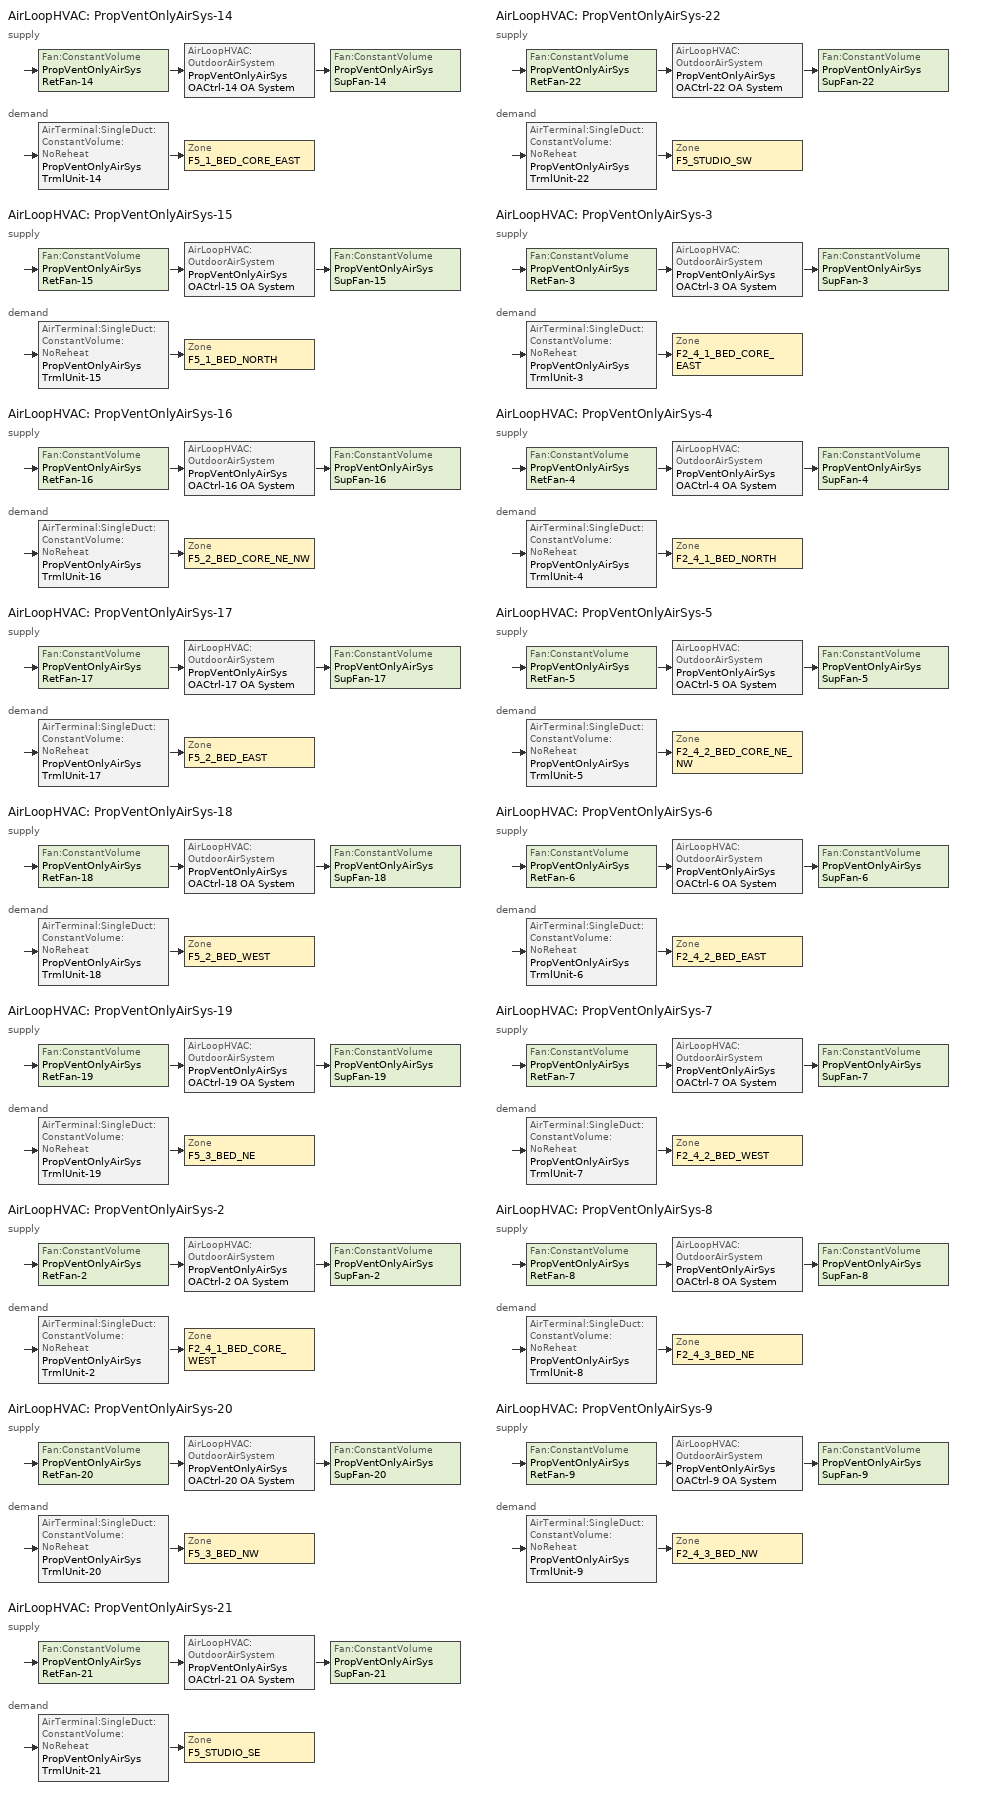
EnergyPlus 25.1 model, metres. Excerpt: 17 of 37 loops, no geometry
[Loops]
AirLoopHVAC 'PropVentOnlyAirSys-14'
 supply: Fan:ConstantVolume 'PropVentOnlyAirSys RetFan-14' > AirLoopHVAC:OutdoorAirSystem 'PropVentOnlyAirSys OACtrl-14 OA System' > Fan:ConstantVolume 'PropVentOnlyAirSys SupFan-14'
 demand: AirTerminal:SingleDuct:ConstantVolume:NoReheat 'PropVentOnlyAirSys TrmlUnit-14' > Zone 'F5_1_BED_CORE_EAST'
AirLoopHVAC 'PropVentOnlyAirSys-15'
 supply: Fan:ConstantVolume 'PropVentOnlyAirSys RetFan-15' > AirLoopHVAC:OutdoorAirSystem 'PropVentOnlyAirSys OACtrl-15 OA System' > Fan:ConstantVolume 'PropVentOnlyAirSys SupFan-15'
 demand: AirTerminal:SingleDuct:ConstantVolume:NoReheat 'PropVentOnlyAirSys TrmlUnit-15' > Zone 'F5_1_BED_NORTH'
AirLoopHVAC 'PropVentOnlyAirSys-16'
 supply: Fan:ConstantVolume 'PropVentOnlyAirSys RetFan-16' > AirLoopHVAC:OutdoorAirSystem 'PropVentOnlyAirSys OACtrl-16 OA System' > Fan:ConstantVolume 'PropVentOnlyAirSys SupFan-16'
 demand: AirTerminal:SingleDuct:ConstantVolume:NoReheat 'PropVentOnlyAirSys TrmlUnit-16' > Zone 'F5_2_BED_CORE_NE_NW'
AirLoopHVAC 'PropVentOnlyAirSys-17'
 supply: Fan:ConstantVolume 'PropVentOnlyAirSys RetFan-17' > AirLoopHVAC:OutdoorAirSystem 'PropVentOnlyAirSys OACtrl-17 OA System' > Fan:ConstantVolume 'PropVentOnlyAirSys SupFan-17'
 demand: AirTerminal:SingleDuct:ConstantVolume:NoReheat 'PropVentOnlyAirSys TrmlUnit-17' > Zone 'F5_2_BED_EAST'
AirLoopHVAC 'PropVentOnlyAirSys-18'
 supply: Fan:ConstantVolume 'PropVentOnlyAirSys RetFan-18' > AirLoopHVAC:OutdoorAirSystem 'PropVentOnlyAirSys OACtrl-18 OA System' > Fan:ConstantVolume 'PropVentOnlyAirSys SupFan-18'
 demand: AirTerminal:SingleDuct:ConstantVolume:NoReheat 'PropVentOnlyAirSys TrmlUnit-18' > Zone 'F5_2_BED_WEST'
AirLoopHVAC 'PropVentOnlyAirSys-19'
 supply: Fan:ConstantVolume 'PropVentOnlyAirSys RetFan-19' > AirLoopHVAC:OutdoorAirSystem 'PropVentOnlyAirSys OACtrl-19 OA System' > Fan:ConstantVolume 'PropVentOnlyAirSys SupFan-19'
 demand: AirTerminal:SingleDuct:ConstantVolume:NoReheat 'PropVentOnlyAirSys TrmlUnit-19' > Zone 'F5_3_BED_NE'
AirLoopHVAC 'PropVentOnlyAirSys-2'
 supply: Fan:ConstantVolume 'PropVentOnlyAirSys RetFan-2' > AirLoopHVAC:OutdoorAirSystem 'PropVentOnlyAirSys OACtrl-2 OA System' > Fan:ConstantVolume 'PropVentOnlyAirSys SupFan-2'
 demand: AirTerminal:SingleDuct:ConstantVolume:NoReheat 'PropVentOnlyAirSys TrmlUnit-2' > Zone 'F2_4_1_BED_CORE_WEST'
AirLoopHVAC 'PropVentOnlyAirSys-20'
 supply: Fan:ConstantVolume 'PropVentOnlyAirSys RetFan-20' > AirLoopHVAC:OutdoorAirSystem 'PropVentOnlyAirSys OACtrl-20 OA System' > Fan:ConstantVolume 'PropVentOnlyAirSys SupFan-20'
 demand: AirTerminal:SingleDuct:ConstantVolume:NoReheat 'PropVentOnlyAirSys TrmlUnit-20' > Zone 'F5_3_BED_NW'
AirLoopHVAC 'PropVentOnlyAirSys-21'
 supply: Fan:ConstantVolume 'PropVentOnlyAirSys RetFan-21' > AirLoopHVAC:OutdoorAirSystem 'PropVentOnlyAirSys OACtrl-21 OA System' > Fan:ConstantVolume 'PropVentOnlyAirSys SupFan-21'
 demand: AirTerminal:SingleDuct:ConstantVolume:NoReheat 'PropVentOnlyAirSys TrmlUnit-21' > Zone 'F5_STUDIO_SE'
AirLoopHVAC 'PropVentOnlyAirSys-22'
 supply: Fan:ConstantVolume 'PropVentOnlyAirSys RetFan-22' > AirLoopHVAC:OutdoorAirSystem 'PropVentOnlyAirSys OACtrl-22 OA System' > Fan:ConstantVolume 'PropVentOnlyAirSys SupFan-22'
 demand: AirTerminal:SingleDuct:ConstantVolume:NoReheat 'PropVentOnlyAirSys TrmlUnit-22' > Zone 'F5_STUDIO_SW'
AirLoopHVAC 'PropVentOnlyAirSys-3'
 supply: Fan:ConstantVolume 'PropVentOnlyAirSys RetFan-3' > AirLoopHVAC:OutdoorAirSystem 'PropVentOnlyAirSys OACtrl-3 OA System' > Fan:ConstantVolume 'PropVentOnlyAirSys SupFan-3'
 demand: AirTerminal:SingleDuct:ConstantVolume:NoReheat 'PropVentOnlyAirSys TrmlUnit-3' > Zone 'F2_4_1_BED_CORE_EAST'
AirLoopHVAC 'PropVentOnlyAirSys-4'
 supply: Fan:ConstantVolume 'PropVentOnlyAirSys RetFan-4' > AirLoopHVAC:OutdoorAirSystem 'PropVentOnlyAirSys OACtrl-4 OA System' > Fan:ConstantVolume 'PropVentOnlyAirSys SupFan-4'
 demand: AirTerminal:SingleDuct:ConstantVolume:NoReheat 'PropVentOnlyAirSys TrmlUnit-4' > Zone 'F2_4_1_BED_NORTH'
AirLoopHVAC 'PropVentOnlyAirSys-5'
 supply: Fan:ConstantVolume 'PropVentOnlyAirSys RetFan-5' > AirLoopHVAC:OutdoorAirSystem 'PropVentOnlyAirSys OACtrl-5 OA System' > Fan:ConstantVolume 'PropVentOnlyAirSys SupFan-5'
 demand: AirTerminal:SingleDuct:ConstantVolume:NoReheat 'PropVentOnlyAirSys TrmlUnit-5' > Zone 'F2_4_2_BED_CORE_NE_NW'
AirLoopHVAC 'PropVentOnlyAirSys-6'
 supply: Fan:ConstantVolume 'PropVentOnlyAirSys RetFan-6' > AirLoopHVAC:OutdoorAirSystem 'PropVentOnlyAirSys OACtrl-6 OA System' > Fan:ConstantVolume 'PropVentOnlyAirSys SupFan-6'
 demand: AirTerminal:SingleDuct:ConstantVolume:NoReheat 'PropVentOnlyAirSys TrmlUnit-6' > Zone 'F2_4_2_BED_EAST'
AirLoopHVAC 'PropVentOnlyAirSys-7'
 supply: Fan:ConstantVolume 'PropVentOnlyAirSys RetFan-7' > AirLoopHVAC:OutdoorAirSystem 'PropVentOnlyAirSys OACtrl-7 OA System' > Fan:ConstantVolume 'PropVentOnlyAirSys SupFan-7'
 demand: AirTerminal:SingleDuct:ConstantVolume:NoReheat 'PropVentOnlyAirSys TrmlUnit-7' > Zone 'F2_4_2_BED_WEST'
AirLoopHVAC 'PropVentOnlyAirSys-8'
 supply: Fan:ConstantVolume 'PropVentOnlyAirSys RetFan-8' > AirLoopHVAC:OutdoorAirSystem 'PropVentOnlyAirSys OACtrl-8 OA System' > Fan:ConstantVolume 'PropVentOnlyAirSys SupFan-8'
 demand: AirTerminal:SingleDuct:ConstantVolume:NoReheat 'PropVentOnlyAirSys TrmlUnit-8' > Zone 'F2_4_3_BED_NE'
AirLoopHVAC 'PropVentOnlyAirSys-9'
 supply: Fan:ConstantVolume 'PropVentOnlyAirSys RetFan-9' > AirLoopHVAC:OutdoorAirSystem 'PropVentOnlyAirSys OACtrl-9 OA System' > Fan:ConstantVolume 'PropVentOnlyAirSys SupFan-9'
 demand: AirTerminal:SingleDuct:ConstantVolume:NoReheat 'PropVentOnlyAirSys TrmlUnit-9' > Zone 'F2_4_3_BED_NW'
[SizingPeriod:DesignDay] Day of Month=21; Dry-Bulb Temperature Range Modifier Type=DefaultMultipliers; Humidity Condition Type=WetBulb; Barometric Pressure {Pa}=98525.9; Wind Speed {m/s}=2; Rain Indicator=No; Snow Indicator=No; Daylight Saving Time Indicator=No
Name | Month | Day Type | Maximum Dry-Bulb Temperature {C} | Daily Dry-Bulb Temperature Range {deltaC} | Wetbulb or DewPoint at Maximum Dry-Bulb {C} | Wind Direction {deg} | Solar Model Indicator | ASHRAE Clear Sky Optical Depth for Beam Irradiance (taub) | ASHRAE Clear Sky Optical Depth for Diffuse Irradiance (taud) | Sky Clearness
HOLLYWOOD BURBANK  October .4% Condns DB=>MCWB | 10 | SummerDesignDay | 36.1 | 12.2 | 17.3 | 180 | ASHRAETau | 0.374 | 2.382
HOLLYWOOD BURBANK  September .4% Condns DB=>MCWB | 9 | SummerDesignDay | 38.8 | 12.5 | 20.7 | 180 | ASHRAETau | 0.367 | 2.443
HOLLYWOOD BURBANK Ann Htg 99.6% Condns DB | 12 | WinterDesignDay | 3.8 | 0 | 3.8 | 350 | ASHRAEClearSky |  |  | 0
[DesignSpecification:OutdoorAir] Outdoor Air Method=Maximum; Outdoor Air Flow per Zone Floor Area {m3/s-m2}=0; Outdoor Air Flow Air Changes per Hour {1/hr}=0; Outdoor Air Schedule=ApartmentMidRiseResidentialLivingHVACAvail
Name | Outdoor Air Flow per Zone {m3/s}
DSOA_F2_4_1_BED_CORE_EAST; DSOA_F2_4_1_BED_CORE_WEST | 0.0345485
DSOA_F2_4_1_BED_NORTH | 0.0668329
DSOA_F2_4_2_BED_CORE_NE_NW | 0.0447436
DSOA_F2_4_2_BED_EAST; DSOA_F2_4_2_BED_WEST | 0.0600362
DSOA_F2_4_3_BED_NE; DSOA_F2_4_3_BED_NW | 0.0341238
DSOA_F5_1_BED_CORE_EAST | 0.0274693
DSOA_F5_1_BED_NORTH | 0.0597536
DSOA_F5_2_BED_CORE_NE_NW | 0.0376644
DSOA_F5_2_BED_EAST; DSOA_F5_2_BED_WEST | 0.052957
DSOA_F5_3_BED_NE; DSOA_F5_3_BED_NW | 0.0270446
DSOA_F5_STUDIO_SE; DSOA_F5_STUDIO_SW | 0.0147255
[Sizing:Zone] Zone Cooling Design Supply Air Temperature Input Method=TemperatureDifference; Zone Cooling Design Supply Air Temperature {C}=14; Zone Cooling Design Supply Air Temperature Difference {deltaC}=11.1111; Zone Heating Design Supply Air Temperature Input Method=TemperatureDifference; Zone Heating Design Supply Air Temperature {C}=40; Zone Heating Design Supply Air Temperature Difference {deltaC}=15; Zone Cooling Design Supply Air Humidity Ratio {kgWater/kgDryAir}=0.0085; Zone Heating Design Supply Air Humidity Ratio {kgWater/kgDryAir}=0.008; Cooling Design Air Flow Method=DesignDay; Cooling Design Air Flow Rate {m3/s}=0; Cooling Minimum Air Flow per Zone Floor Area {m3/s-m2}=0; Cooling Minimum Air Flow {m3/s}=0; Cooling Minimum Air Flow Fraction=0; Heating Design Air Flow Method=DesignDay; Heating Design Air Flow Rate {m3/s}=0; Heating Maximum Air Flow per Zone Floor Area {m3/s-m2}=0; Heating Maximum Air Flow {m3/s}=0; Heating Maximum Air Flow Fraction=0; Account for Dedicated Outdoor Air System=Yes; Dedicated Outdoor Air System Control Strategy=NeutralSupplyAir; Dedicated Outdoor Air Low Setpoint Temperature for Design {C}=10; Dedicated Outdoor Air High Setpoint Temperature for Design {C}=23.8889; Zone Load Sizing Method=Sensible Load Only No Latent Load; Zone Latent Cooling Design Supply Air Humidity Ratio Input Method=HumidityRatioDifference; Zone Cooling Design Supply Air Humidity Ratio Difference {kgWater/kgDryAir}=0.005; Zone Latent Heating Design Supply Air Humidity Ratio Input Method=HumidityRatioDifference; Zone Humidification Design Supply Air Humidity Ratio Difference {kgWater/kgDryAir}=0.005
Name | Design Specification Outdoor Air Object
F2_4_1_Bed_Core_East | DSOA_F2_4_1_Bed_Core_East
F2_4_1_Bed_Core_West | DSOA_F2_4_1_Bed_Core_West
F2_4_1_Bed_North | DSOA_F2_4_1_Bed_North
F2_4_2_Bed_Core_NE_NW | DSOA_F2_4_2_Bed_Core_NE_NW
F2_4_2_Bed_East | DSOA_F2_4_2_Bed_East
F2_4_2_Bed_West | DSOA_F2_4_2_Bed_West
F2_4_3_Bed_NE | DSOA_F2_4_3_Bed_NE
F2_4_3_Bed_NW | DSOA_F2_4_3_Bed_NW
F5_1_Bed_Core_East | DSOA_F5_1_Bed_Core_East
F5_1_Bed_North | DSOA_F5_1_Bed_North
F5_2_Bed_Core_NE_NW | DSOA_F5_2_Bed_Core_NE_NW
F5_2_Bed_East | DSOA_F5_2_Bed_East
F5_2_Bed_West | DSOA_F5_2_Bed_West
F5_3_Bed_NE | DSOA_F5_3_Bed_NE
F5_3_Bed_NW | DSOA_F5_3_Bed_NW
F5_Studio_SE | DSOA_F5_Studio_SE
F5_Studio_SW | DSOA_F5_Studio_SW
[Sizing:System] Type of Load to Size On=Sensible; Design Outdoor Air Flow Rate {m3/s}=Autosize; Central Heating Maximum System Air Flow Ratio=1; Preheat Design Temperature {C}=5.68434e-14; Preheat Design Humidity Ratio {kgWater/kgDryAir}=0; Precool Design Temperature {C}=5.68434e-14; Precool Design Humidity Ratio {kgWater/kgDryAir}=0; Central Cooling Design Supply Air Temperature {C}=12.8; Central Heating Design Supply Air Temperature {C}=40; Type of Zone Sum to Use=Coincident; 100% Outdoor Air in Cooling=No; 100% Outdoor Air in Heating=No; Central Cooling Design Supply Air Humidity Ratio {kgWater/kgDryAir}=0.0085; Central Heating Design Supply Air Humidity Ratio {kgWater/kgDryAir}=0.008; Cooling Supply Air Flow Rate Method=DesignDay; Cooling Supply Air Flow Rate {m3/s}=0; Cooling Supply Air Flow Rate Per Floor Area {m3/s-m2}=0.00996765; Cooling Fraction of Autosized Cooling Supply Air Flow Rate=1; Cooling Supply Air Flow Rate Per Unit Cooling Capacity {m3/s-W}=3.94755e-05; Heating Supply Air Flow Rate Method=DesignDay; Heating Supply Air Flow Rate {m3/s}=0; Heating Supply Air Flow Rate Per Floor Area {m3/s-m2}=0.00996765; Heating Fraction of Autosized Heating Supply Air Flow Rate=1; Heating Fraction of Autosized Cooling Supply Air Flow Rate=1; Heating Supply Air Flow Rate Per Unit Heating Capacity {m3/s-W}=3.15882e-05; System Outdoor Air Method=ZoneSum; Zone Maximum Outdoor Air Fraction=1; Cooling Design Capacity Method=CoolingDesignCapacity; Cooling Design Capacity {W}=Autosize; Cooling Design Capacity Per Floor Area {W/m2}=234.7; Fraction of Autosized Cooling Design Capacity=1; Heating Design Capacity Method=HeatingDesignCapacity; Heating Design Capacity {W}=Autosize; Heating Design Capacity Per Floor Area {W/m2}=157; Fraction of Autosized Heating Design Capacity=1; Central Cooling Capacity Control Method=OnOff
PropVentOnlyAirSys-14; PropVentOnlyAirSys-15; PropVentOnlyAirSys-16; PropVentOnlyAirSys-17; PropVentOnlyAirSys-18; PropVentOnlyAirSys-19; PropVentOnlyAirSys-2; PropVentOnlyAirSys-20; PropVentOnlyAirSys-21; PropVentOnlyAirSys-22; PropVentOnlyAirSys-3; PropVentOnlyAirSys-4; PropVentOnlyAirSys-5; PropVentOnlyAirSys-6; PropVentOnlyAirSys-7; PropVentOnlyAirSys-8; PropVentOnlyAirSys-9
[ZoneHVAC:PackagedTerminalAirConditioner] Availability Schedule=AllOnHVACAvail; Cooling Supply Air Flow Rate {m3/s}=autosize; Heating Supply Air Flow Rate {m3/s}=autosize; No Load Supply Air Flow Rate {m3/s}=autosize; Cooling Outdoor Air Flow Rate {m3/s}=autosize; Heating Outdoor Air Flow Rate {m3/s}=autosize; No Load Outdoor Air Flow Rate {m3/s}=autosize; Fan Placement=DrawThrough; Supply Air Fan Operating Mode Schedule=Always Off Discrete
Name | Supply Air Fan | Heating Coil | Cooling Coil
ZnSys F2-4 1-Bed Core East | Fan 3 | CoilHtg 3 | CoilCooling 3
ZnSys F2-4 1-Bed Core West | Fan 2 | CoilHtg 2 | CoilCooling 2
ZnSys F2-4 1-Bed North | Fan 4 | CoilHtg 4 | CoilCooling 4
ZnSys F2-4 2-Bed Core NE-NW | Fan 5 | CoilHtg 5 | CoilCooling 5
ZnSys F2-4 2-Bed East | Fan 6 | CoilHtg 6 | CoilCooling 6
ZnSys F2-4 2-Bed West | Fan 7 | CoilHtg 7 | CoilCooling 7
ZnSys F2-4 3-Bed NE | Fan 8 | CoilHtg 8 | CoilCooling 8
ZnSys F2-4 3-Bed NW | Fan 9 | CoilHtg 9 | CoilCooling 9
ZnSys F5 1-Bed Core East | Fan 14 | CoilHtg 14 | CoilCooling 14
ZnSys F5 1-Bed North | Fan 15 | CoilHtg 15 | CoilCooling 15
ZnSys F5 2-Bed Core NE-NW | Fan 16 | CoilHtg 16 | CoilCooling 16
ZnSys F5 2-Bed East | Fan 17 | CoilHtg 17 | CoilCooling 17
ZnSys F5 2-Bed West | Fan 18 | CoilHtg 18 | CoilCooling 18
ZnSys F5 3-Bed NE | Fan 19 | CoilHtg 19 | CoilCooling 19
ZnSys F5 3-Bed NW | Fan 20 | CoilHtg 20 | CoilCooling 20
ZnSys F5 Studio SE | Fan 21 | CoilHtg 21 | CoilCooling 21
ZnSys F5 Studio SW | Fan 22 | CoilHtg 22 | CoilCooling 22
[AirTerminal:SingleDuct:ConstantVolume:NoReheat] Availability Schedule=Always On Discrete; Maximum Air Flow Rate {m3/s}=Autosize
PropVentOnlyAirSys TrmlUnit-3; PropVentOnlyAirSys TrmlUnit-2; PropVentOnlyAirSys TrmlUnit-4; PropVentOnlyAirSys TrmlUnit-5; PropVentOnlyAirSys TrmlUnit-6; PropVentOnlyAirSys TrmlUnit-7; PropVentOnlyAirSys TrmlUnit-8; PropVentOnlyAirSys TrmlUnit-9; PropVentOnlyAirSys TrmlUnit-14; PropVentOnlyAirSys TrmlUnit-15; PropVentOnlyAirSys TrmlUnit-16; PropVentOnlyAirSys TrmlUnit-17; PropVentOnlyAirSys TrmlUnit-18; PropVentOnlyAirSys TrmlUnit-19; PropVentOnlyAirSys TrmlUnit-20; PropVentOnlyAirSys TrmlUnit-21; PropVentOnlyAirSys TrmlUnit-22
[Zone equipment]
F2_4_1_Bed_Core_East: PropVentOnlyAirSys TrmlUnit-3, ZnSys F2-4 1-Bed Core East
F2_4_1_Bed_Core_West: PropVentOnlyAirSys TrmlUnit-2, ZnSys F2-4 1-Bed Core West
F2_4_1_Bed_North: PropVentOnlyAirSys TrmlUnit-4, ZnSys F2-4 1-Bed North
F2_4_2_Bed_Core_NE_NW: PropVentOnlyAirSys TrmlUnit-5, ZnSys F2-4 2-Bed Core NE-NW
F2_4_2_Bed_East: PropVentOnlyAirSys TrmlUnit-6, ZnSys F2-4 2-Bed East
F2_4_2_Bed_West: PropVentOnlyAirSys TrmlUnit-7, ZnSys F2-4 2-Bed West
F2_4_3_Bed_NE: PropVentOnlyAirSys TrmlUnit-8, ZnSys F2-4 3-Bed NE
F2_4_3_Bed_NW: PropVentOnlyAirSys TrmlUnit-9, ZnSys F2-4 3-Bed NW
F5_1_Bed_Core_East: PropVentOnlyAirSys TrmlUnit-14, ZnSys F5 1-Bed Core East
F5_1_Bed_North: PropVentOnlyAirSys TrmlUnit-15, ZnSys F5 1-Bed North
F5_2_Bed_Core_NE_NW: PropVentOnlyAirSys TrmlUnit-16, ZnSys F5 2-Bed Core NE-NW
F5_2_Bed_East: PropVentOnlyAirSys TrmlUnit-17, ZnSys F5 2-Bed East
F5_2_Bed_West: PropVentOnlyAirSys TrmlUnit-18, ZnSys F5 2-Bed West
F5_3_Bed_NE: PropVentOnlyAirSys TrmlUnit-19, ZnSys F5 3-Bed NE
F5_3_Bed_NW: PropVentOnlyAirSys TrmlUnit-20, ZnSys F5 3-Bed NW
F5_Studio_SE: PropVentOnlyAirSys TrmlUnit-21, ZnSys F5 Studio SE
F5_Studio_SW: PropVentOnlyAirSys TrmlUnit-22, ZnSys F5 Studio SW
[Fan:ConstantVolume] Availability Schedule=ApartmentMidRiseResidentialLivingHVACAvail; Fan Total Efficiency=0.59; Maximum Flow Rate {m3/s}=Autosize; Motor Efficiency=0.9; Motor In Airstream Fraction=1
Name | Pressure Rise {Pa}
PropVentOnlyAirSys RetFan-14; PropVentOnlyAirSys RetFan-15; PropVentOnlyAirSys RetFan-16; PropVentOnlyAirSys RetFan-17; PropVentOnlyAirSys RetFan-18; PropVentOnlyAirSys RetFan-19; PropVentOnlyAirSys RetFan-2; PropVentOnlyAirSys RetFan-20; PropVentOnlyAirSys RetFan-21; PropVentOnlyAirSys RetFan-22; PropVentOnlyAirSys RetFan-3; PropVentOnlyAirSys RetFan-4; PropVentOnlyAirSys RetFan-5; PropVentOnlyAirSys RetFan-6; PropVentOnlyAirSys RetFan-7; PropVentOnlyAirSys RetFan-8; PropVentOnlyAirSys RetFan-9 | 331.29
PropVentOnlyAirSys SupFan-14; PropVentOnlyAirSys SupFan-15; PropVentOnlyAirSys SupFan-16; PropVentOnlyAirSys SupFan-17; PropVentOnlyAirSys SupFan-18; PropVentOnlyAirSys SupFan-19; PropVentOnlyAirSys SupFan-2; PropVentOnlyAirSys SupFan-20; PropVentOnlyAirSys SupFan-21; PropVentOnlyAirSys SupFan-22; PropVentOnlyAirSys SupFan-3; PropVentOnlyAirSys SupFan-4; PropVentOnlyAirSys SupFan-5; PropVentOnlyAirSys SupFan-6; PropVentOnlyAirSys SupFan-7; PropVentOnlyAirSys SupFan-8; PropVentOnlyAirSys SupFan-9 | 911.98
[Fan:OnOff] Availability Schedule=Always On Discrete; Fan Total Efficiency=0.59; Pressure Rise {Pa}=911.98; Maximum Flow Rate {m3/s}=Autosize; Motor Efficiency=0.9; Motor In Airstream Fraction=1
Name | Fan Power Ratio Function of Speed Ratio Curve | Fan Efficiency Ratio Function of Speed Ratio Curve
Fan 3 | Fan On Off Power Curve 2 | Fan On Off Efficiency Curve 2
Fan 2 | Fan On Off Power Curve 1 | Fan On Off Efficiency Curve 1
Fan 4 | Fan On Off Power Curve 3 | Fan On Off Efficiency Curve 3
Fan 5 | Fan On Off Power Curve 4 | Fan On Off Efficiency Curve 4
Fan 6 | Fan On Off Power Curve 5 | Fan On Off Efficiency Curve 5
Fan 7 | Fan On Off Power Curve 6 | Fan On Off Efficiency Curve 6
Fan 8 | Fan On Off Power Curve 7 | Fan On Off Efficiency Curve 7
Fan 9 | Fan On Off Power Curve 8 | Fan On Off Efficiency Curve 8
Fan 14 | Fan On Off Power Curve 13 | Fan On Off Efficiency Curve 13
Fan 15 | Fan On Off Power Curve 14 | Fan On Off Efficiency Curve 14
Fan 16 | Fan On Off Power Curve 15 | Fan On Off Efficiency Curve 15
Fan 17 | Fan On Off Power Curve 16 | Fan On Off Efficiency Curve 16
Fan 18 | Fan On Off Power Curve 17 | Fan On Off Efficiency Curve 17
Fan 19 | Fan On Off Power Curve 18 | Fan On Off Efficiency Curve 18
Fan 20 | Fan On Off Power Curve 19 | Fan On Off Efficiency Curve 19
Fan 21 | Fan On Off Power Curve 20 | Fan On Off Efficiency Curve 20
Fan 22 | Fan On Off Power Curve 21 | Fan On Off Efficiency Curve 21
[Coil:Cooling:DX:SingleSpeed] Availability Schedule=Always On Discrete; Gross Rated Total Cooling Capacity {W}=autosize; Gross Rated Sensible Heat Ratio=Autosize; Rated Air Flow Rate {m3/s}=Autosize; 2017 Rated Evaporator Fan Power Per Volume Flow Rate {W/(m3/s)}=773.3; Total Cooling Capacity Function of Temperature Curve=CoilClgDXQRatio_fTwbToadbSI; Total Cooling Capacity Function of Flow Fraction Curve=CoilClgDXSnglQRatio_fCFMRatio; Energy Input Ratio Function of Flow Fraction Curve=CoilClgDXSnglEIRRatio_fCFMRatio; Part Load Fraction Correlation Curve=CoilClgDXSEEREIRRatio_fQFrac; Minimum Outdoor Dry-Bulb Temperature for Compressor Operation {C}=-25; Condenser Type=AirCooled; Evaporative Condenser Effectiveness=0; Evaporative Condenser Air Flow Rate {m3/s}=Autosize; Evaporative Condenser Pump Rated Power Consumption {W}=Autosize; Crankcase Heater Capacity {W}=0; Maximum Outdoor Dry-Bulb Temperature for Crankcase Heater Operation {C}=0; Basin Heater Capacity {W/K}=0; Basin Heater Setpoint Temperature {C}=10
Name | Gross Rated Cooling COP {W/W} | Energy Input Ratio Function of Temperature Curve
CoilCooling 3 | 3.83 | CoilClgDXSEEREIR_fTwbToadbSI-15
CoilCooling 2 | 3.83 | CoilClgDXSEEREIR_fTwbToadbSI-14
CoilCooling 4 | 3.42 | CoilClgDXSEEREIR_fTwbToadbSI-16
CoilCooling 5 | 3.83 | CoilClgDXSEEREIR_fTwbToadbSI-17
CoilCooling 6 | 3.42 | CoilClgDXSEEREIR_fTwbToadbSI-18
CoilCooling 7 | 3.42 | CoilClgDXSEEREIR_fTwbToadbSI-19
CoilCooling 8 | 3.83 | CoilClgDXSEEREIR_fTwbToadbSI-20
CoilCooling 9 | 3.83 | CoilClgDXSEEREIR_fTwbToadbSI-21
CoilCooling 14 | 4.08 | CoilClgDXSEEREIR_fTwbToadbSI-26
CoilCooling 15 | 3.91 | CoilClgDXSEEREIR_fTwbToadbSI-27
CoilCooling 16 | 3.91 | CoilClgDXSEEREIR_fTwbToadbSI-28
CoilCooling 17 | 3.91 | CoilClgDXSEEREIR_fTwbToadbSI-29
CoilCooling 18 | 3.91 | CoilClgDXSEEREIR_fTwbToadbSI-30
CoilCooling 19 | 4.08 | CoilClgDXSEEREIR_fTwbToadbSI-31
CoilCooling 20 | 4.08 | CoilClgDXSEEREIR_fTwbToadbSI-32
CoilCooling 21 | 4.08 | CoilClgDXSEEREIR_fTwbToadbSI-33
CoilCooling 22 | 4.08 | CoilClgDXSEEREIR_fTwbToadbSI-34
[Coil:Heating:Fuel] Availability Schedule=Always On Discrete; Fuel Type=NaturalGas; Burner Efficiency=0.810316; Nominal Capacity {W}=Autosize; On Cycle Parasitic Electric Load {W}=0; Part Load Fraction Correlation Curve=CoilHtgFurnFIRRatio_fQRatio; Off Cycle Parasitic Fuel Load {W}=0
CoilHtg 3; CoilHtg 2; CoilHtg 4; CoilHtg 5; CoilHtg 6; CoilHtg 7; CoilHtg 8; CoilHtg 9; CoilHtg 14; CoilHtg 15; CoilHtg 16; CoilHtg 17; CoilHtg 18; CoilHtg 19; CoilHtg 20; CoilHtg 21; CoilHtg 22
[Controller:OutdoorAir] Economizer Control Type=NoEconomizer; Economizer Control Action Type=ModulateFlow; Economizer Maximum Limit Enthalpy {J/kg}=64000; Lockout Type=NoLockout; Minimum Limit Type=ProportionalMinimum; Minimum Outdoor Air Schedule=Always On Discrete; High Humidity Control=No; Control High Indoor Humidity Based on Outdoor Humidity Ratio=Yes; Heat Recovery Bypass Control Type=BypassWhenWithinEconomizerLimits
Name | Minimum Outdoor Air Flow Rate {m3/s} | Maximum Outdoor Air Flow Rate {m3/s} | Mechanical Ventilation Controller
PropVentOnlyAirSys OACtrl-14 | 0.0345466 | 0.0345466 | PropVentOnlyAirSys OACtrl-14 Mech Vent Controller
PropVentOnlyAirSys OACtrl-15 | 0.0880654 | 0.0880654 | PropVentOnlyAirSys OACtrl-15 Mech Vent Controller
PropVentOnlyAirSys OACtrl-16 | 0.0518198 | 0.0518198 | PropVentOnlyAirSys OACtrl-16 Mech Vent Controller
PropVentOnlyAirSys OACtrl-17 | 0.0777297 | 0.0777297 | PropVentOnlyAirSys OACtrl-17 Mech Vent Controller
PropVentOnlyAirSys OACtrl-18 | 0.0777297 | 0.0777297 | PropVentOnlyAirSys OACtrl-18 Mech Vent Controller
PropVentOnlyAirSys OACtrl-19 | 0.0341218 | 0.0341218 | PropVentOnlyAirSys OACtrl-19 Mech Vent Controller
PropVentOnlyAirSys OACtrl-2 | 0.10364 | 0.10364 | PropVentOnlyAirSys OACtrl-2 Mech Vent Controller
PropVentOnlyAirSys OACtrl-20 | 0.0341218 | 0.0341218 | PropVentOnlyAirSys OACtrl-20 Mech Vent Controller
PropVentOnlyAirSys OACtrl-21 | 0.0147248 | 0.0147248 | PropVentOnlyAirSys OACtrl-21 Mech Vent Controller
PropVentOnlyAirSys OACtrl-22 | 0.0147248 | 0.0147248 | PropVentOnlyAirSys OACtrl-22 Mech Vent Controller
PropVentOnlyAirSys OACtrl-3 | 0.10364 | 0.10364 | PropVentOnlyAirSys OACtrl-3 Mech Vent Controller
PropVentOnlyAirSys OACtrl-4 | 0.264196 | 0.264196 | PropVentOnlyAirSys OACtrl-4 Mech Vent Controller
PropVentOnlyAirSys OACtrl-5 | 0.155459 | 0.155459 | PropVentOnlyAirSys OACtrl-5 Mech Vent Controller
PropVentOnlyAirSys OACtrl-6 | 0.233189 | 0.233189 | PropVentOnlyAirSys OACtrl-6 Mech Vent Controller
PropVentOnlyAirSys OACtrl-7 | 0.233189 | 0.233189 | PropVentOnlyAirSys OACtrl-7 Mech Vent Controller
PropVentOnlyAirSys OACtrl-8 | 0.102365 | 0.102365 | PropVentOnlyAirSys OACtrl-8 Mech Vent Controller
PropVentOnlyAirSys OACtrl-9 | 0.102365 | 0.102365 | PropVentOnlyAirSys OACtrl-9 Mech Vent Controller
[Controller:MechanicalVentilation] Availability Schedule=Always On Discrete; Demand Controlled Ventilation=No; System Outdoor Air Method=ZoneSum
Name | Zone or ZoneList 1 | Design Specification Outdoor Air Object Name 1
PropVentOnlyAirSys OACtrl-3 Mech Vent Controller | F2_4_1_Bed_Core_East | DSOA_F2_4_1_Bed_Core_East
PropVentOnlyAirSys OACtrl-2 Mech Vent Controller | F2_4_1_Bed_Core_West | DSOA_F2_4_1_Bed_Core_West
PropVentOnlyAirSys OACtrl-4 Mech Vent Controller | F2_4_1_Bed_North | DSOA_F2_4_1_Bed_North
PropVentOnlyAirSys OACtrl-5 Mech Vent Controller | F2_4_2_Bed_Core_NE_NW | DSOA_F2_4_2_Bed_Core_NE_NW
PropVentOnlyAirSys OACtrl-6 Mech Vent Controller | F2_4_2_Bed_East | DSOA_F2_4_2_Bed_East
PropVentOnlyAirSys OACtrl-7 Mech Vent Controller | F2_4_2_Bed_West | DSOA_F2_4_2_Bed_West
PropVentOnlyAirSys OACtrl-8 Mech Vent Controller | F2_4_3_Bed_NE | DSOA_F2_4_3_Bed_NE
PropVentOnlyAirSys OACtrl-9 Mech Vent Controller | F2_4_3_Bed_NW | DSOA_F2_4_3_Bed_NW
PropVentOnlyAirSys OACtrl-14 Mech Vent Controller | F5_1_Bed_Core_East | DSOA_F5_1_Bed_Core_East
PropVentOnlyAirSys OACtrl-15 Mech Vent Controller | F5_1_Bed_North | DSOA_F5_1_Bed_North
PropVentOnlyAirSys OACtrl-16 Mech Vent Controller | F5_2_Bed_Core_NE_NW | DSOA_F5_2_Bed_Core_NE_NW
PropVentOnlyAirSys OACtrl-17 Mech Vent Controller | F5_2_Bed_East | DSOA_F5_2_Bed_East
PropVentOnlyAirSys OACtrl-18 Mech Vent Controller | F5_2_Bed_West | DSOA_F5_2_Bed_West
PropVentOnlyAirSys OACtrl-19 Mech Vent Controller | F5_3_Bed_NE | DSOA_F5_3_Bed_NE
PropVentOnlyAirSys OACtrl-20 Mech Vent Controller | F5_3_Bed_NW | DSOA_F5_3_Bed_NW
PropVentOnlyAirSys OACtrl-21 Mech Vent Controller | F5_Studio_SE | DSOA_F5_Studio_SE
PropVentOnlyAirSys OACtrl-22 Mech Vent Controller | F5_Studio_SW | DSOA_F5_Studio_SW
[AirLoopHVAC] Design Supply Air Flow Rate {m3/s}=Autosize; Design Return Air Flow Fraction of Supply Air Flow=1
PropVentOnlyAirSys-14; PropVentOnlyAirSys-15; PropVentOnlyAirSys-16; PropVentOnlyAirSys-17; PropVentOnlyAirSys-18; PropVentOnlyAirSys-19; PropVentOnlyAirSys-2; PropVentOnlyAirSys-20; PropVentOnlyAirSys-21; PropVentOnlyAirSys-22; PropVentOnlyAirSys-3; PropVentOnlyAirSys-4; PropVentOnlyAirSys-5; PropVentOnlyAirSys-6; PropVentOnlyAirSys-7; PropVentOnlyAirSys-8; PropVentOnlyAirSys-9
[SetpointManager:SingleZone:Reheat] Control Variable=Temperature; Minimum Supply Air Temperature {C}=-99; Maximum Supply Air Temperature {C}=99
Name | Control Zone | Setpoint Node or NodeList
Setpoint Manager Single Zone Reheat 28 | F5_1_Bed_Core_East | PropVentOnlyAirSys SupFan-14 Outlet Node
Setpoint Manager Single Zone Reheat 29 | F5_1_Bed_North | PropVentOnlyAirSys SupFan-15 Outlet Node
Setpoint Manager Single Zone Reheat 30 | F5_2_Bed_Core_NE_NW | PropVentOnlyAirSys SupFan-16 Outlet Node
Setpoint Manager Single Zone Reheat 31 | F5_2_Bed_East | PropVentOnlyAirSys SupFan-17 Outlet Node
Setpoint Manager Single Zone Reheat 32 | F5_2_Bed_West | PropVentOnlyAirSys SupFan-18 Outlet Node
Setpoint Manager Single Zone Reheat 33 | F5_3_Bed_NE | PropVentOnlyAirSys SupFan-19 Outlet Node
Setpoint Manager Single Zone Reheat 16 | F2_4_1_Bed_Core_West | PropVentOnlyAirSys SupFan-2 Outlet Node
Setpoint Manager Single Zone Reheat 34 | F5_3_Bed_NW | PropVentOnlyAirSys SupFan-20 Outlet Node
Setpoint Manager Single Zone Reheat 35 | F5_Studio_SE | PropVentOnlyAirSys SupFan-21 Outlet Node
Setpoint Manager Single Zone Reheat 36 | F5_Studio_SW | PropVentOnlyAirSys SupFan-22 Outlet Node
Setpoint Manager Single Zone Reheat 17 | F2_4_1_Bed_Core_East | PropVentOnlyAirSys SupFan-3 Outlet Node
Setpoint Manager Single Zone Reheat 18 | F2_4_1_Bed_North | PropVentOnlyAirSys SupFan-4 Outlet Node
Setpoint Manager Single Zone Reheat 19 | F2_4_2_Bed_Core_NE_NW | PropVentOnlyAirSys SupFan-5 Outlet Node
Setpoint Manager Single Zone Reheat 20 | F2_4_2_Bed_East | PropVentOnlyAirSys SupFan-6 Outlet Node
Setpoint Manager Single Zone Reheat 21 | F2_4_2_Bed_West | PropVentOnlyAirSys SupFan-7 Outlet Node
Setpoint Manager Single Zone Reheat 22 | F2_4_3_Bed_NE | PropVentOnlyAirSys SupFan-8 Outlet Node
Setpoint Manager Single Zone Reheat 23 | F2_4_3_Bed_NW | PropVentOnlyAirSys SupFan-9 Outlet Node
[SetpointManager:MixedAir] Control Variable=Temperature
Name | Setpoint Node or NodeList
PropVentOnlyAirSys RetFan-14 Outlet Node OS Default SPM | PropVentOnlyAirSys RetFan-14 Outlet Node
PropVentOnlyAirSys OACtrl-14 OA System Mixed Air Node OS Default SPM | PropVentOnlyAirSys OACtrl-14 OA System Mixed Air Node
PropVentOnlyAirSys RetFan-15 Outlet Node OS Default SPM | PropVentOnlyAirSys RetFan-15 Outlet Node
PropVentOnlyAirSys OACtrl-15 OA System Mixed Air Node OS Default SPM | PropVentOnlyAirSys OACtrl-15 OA System Mixed Air Node
PropVentOnlyAirSys RetFan-16 Outlet Node OS Default SPM | PropVentOnlyAirSys RetFan-16 Outlet Node
PropVentOnlyAirSys OACtrl-16 OA System Mixed Air Node OS Default SPM | PropVentOnlyAirSys OACtrl-16 OA System Mixed Air Node
PropVentOnlyAirSys RetFan-17 Outlet Node OS Default SPM | PropVentOnlyAirSys RetFan-17 Outlet Node
PropVentOnlyAirSys OACtrl-17 OA System Mixed Air Node OS Default SPM | PropVentOnlyAirSys OACtrl-17 OA System Mixed Air Node
PropVentOnlyAirSys RetFan-18 Outlet Node OS Default SPM | PropVentOnlyAirSys RetFan-18 Outlet Node
PropVentOnlyAirSys OACtrl-18 OA System Mixed Air Node OS Default SPM | PropVentOnlyAirSys OACtrl-18 OA System Mixed Air Node
PropVentOnlyAirSys RetFan-19 Outlet Node OS Default SPM | PropVentOnlyAirSys RetFan-19 Outlet Node
PropVentOnlyAirSys OACtrl-19 OA System Mixed Air Node OS Default SPM | PropVentOnlyAirSys OACtrl-19 OA System Mixed Air Node
PropVentOnlyAirSys RetFan-2 Outlet Node OS Default SPM | PropVentOnlyAirSys RetFan-2 Outlet Node
PropVentOnlyAirSys OACtrl-2 OA System Mixed Air Node OS Default SPM | PropVentOnlyAirSys OACtrl-2 OA System Mixed Air Node
PropVentOnlyAirSys RetFan-20 Outlet Node OS Default SPM | PropVentOnlyAirSys RetFan-20 Outlet Node
PropVentOnlyAirSys OACtrl-20 OA System Mixed Air Node OS Default SPM | PropVentOnlyAirSys OACtrl-20 OA System Mixed Air Node
PropVentOnlyAirSys RetFan-21 Outlet Node OS Default SPM | PropVentOnlyAirSys RetFan-21 Outlet Node
PropVentOnlyAirSys OACtrl-21 OA System Mixed Air Node OS Default SPM | PropVentOnlyAirSys OACtrl-21 OA System Mixed Air Node
PropVentOnlyAirSys RetFan-22 Outlet Node OS Default SPM | PropVentOnlyAirSys RetFan-22 Outlet Node
PropVentOnlyAirSys OACtrl-22 OA System Mixed Air Node OS Default SPM | PropVentOnlyAirSys OACtrl-22 OA System Mixed Air Node
PropVentOnlyAirSys RetFan-3 Outlet Node OS Default SPM | PropVentOnlyAirSys RetFan-3 Outlet Node
PropVentOnlyAirSys OACtrl-3 OA System Mixed Air Node OS Default SPM | PropVentOnlyAirSys OACtrl-3 OA System Mixed Air Node
PropVentOnlyAirSys RetFan-4 Outlet Node OS Default SPM | PropVentOnlyAirSys RetFan-4 Outlet Node
PropVentOnlyAirSys OACtrl-4 OA System Mixed Air Node OS Default SPM | PropVentOnlyAirSys OACtrl-4 OA System Mixed Air Node
PropVentOnlyAirSys RetFan-5 Outlet Node OS Default SPM | PropVentOnlyAirSys RetFan-5 Outlet Node
PropVentOnlyAirSys OACtrl-5 OA System Mixed Air Node OS Default SPM | PropVentOnlyAirSys OACtrl-5 OA System Mixed Air Node
PropVentOnlyAirSys RetFan-6 Outlet Node OS Default SPM | PropVentOnlyAirSys RetFan-6 Outlet Node
PropVentOnlyAirSys OACtrl-6 OA System Mixed Air Node OS Default SPM | PropVentOnlyAirSys OACtrl-6 OA System Mixed Air Node
PropVentOnlyAirSys RetFan-7 Outlet Node OS Default SPM | PropVentOnlyAirSys RetFan-7 Outlet Node
PropVentOnlyAirSys OACtrl-7 OA System Mixed Air Node OS Default SPM | PropVentOnlyAirSys OACtrl-7 OA System Mixed Air Node
PropVentOnlyAirSys RetFan-8 Outlet Node OS Default SPM | PropVentOnlyAirSys RetFan-8 Outlet Node
PropVentOnlyAirSys OACtrl-8 OA System Mixed Air Node OS Default SPM | PropVentOnlyAirSys OACtrl-8 OA System Mixed Air Node
PropVentOnlyAirSys RetFan-9 Outlet Node OS Default SPM | PropVentOnlyAirSys RetFan-9 Outlet Node
PropVentOnlyAirSys OACtrl-9 OA System Mixed Air Node OS Default SPM | PropVentOnlyAirSys OACtrl-9 OA System Mixed Air Node
[Schedule:Constant]
Always On Discrete: On Off Limits, 1
Always Off Discrete: On Off Limits, 0
[Schedule:Day:Hourly]
AllOnHVACAvailDay; ApartmentMidRiseResidentialLivingHVACAvailWD; ApartmentMidRiseResidentialLivingHVACAvailSat; ApartmentMidRiseResidentialLivingHVACAvailSun: OnOff, 1, 1, 1, 1, 1, 1, 1, 1, 1, 1, 1, 1, 1, 1, 1, 1, 1, 1, 1, 1, 1, 1, 1, 1
[Schedule:Week:Daily]
AllOnHVACAvailWk: AllOnHVACAvailDay, AllOnHVACAvailDay, AllOnHVACAvailDay, AllOnHVACAvailDay, AllOnHVACAvailDay, AllOnHVACAvailDay, AllOnHVACAvailDay, AllOnHVACAvailDay, AllOnHVACAvailDay, AllOnHVACAvailDay, AllOnHVACAvailDay, AllOnHVACAvailDay
ApartmentMidRiseResidentialLivingHVACAvailWk: ApartmentMidRiseResidentialLivingHVACAvailSun, ApartmentMidRiseResidentialLivingHVACAvailWD, ApartmentMidRiseResidentialLivingHVACAvailWD, ApartmentMidRiseResidentialLivingHVACAvailWD, ApartmentMidRiseResidentialLivingHVACAvailWD, ApartmentMidRiseResidentialLivingHVACAvailWD, ApartmentMidRiseResidentialLivingHVACAvailSat, ApartmentMidRiseResidentialLivingHVACAvailSun, ApartmentMidRiseResidentialLivingHVACAvailWD, ApartmentMidRiseResidentialLivingHVACAvailWD, ApartmentMidRiseResidentialLivingHVACAvailSun, ApartmentMidRiseResidentialLivingHVACAvailSun
[Schedule:Year]
AllOnHVACAvail: OnOff, AllOnHVACAvailWk, 1, 1, 12, 31
ApartmentMidRiseResidentialLivingHVACAvail: OnOff, ApartmentMidRiseResidentialLivingHVACAvailWk, 1, 1, 12, 31
[Curve:Quadratic]
Name | Coefficient1 Constant | Coefficient2 x | Coefficient3 x**2 | Minimum Value of x | Maximum Value of x | Minimum Curve Output | Maximum Curve Output
CoilHtgFurnFIRRatio_fQRatio | 0.01861 | 1.09421 | -0.112819 | 0.7 | 1 | 0.73 | 1
CoilClgDXSnglQRatio_fCFMRatio | 0.8 | 0.2 | 0 | 0 | 100 | 0.8
CoilClgDXSnglEIRRatio_fCFMRatio | 1.156 | -0.1816 | 0.0256 | 0 | 100
[Curve:Cubic] Coefficient1 Constant=1; Coefficient2 x=0; Coefficient3 x**2=0; Coefficient4 x**3=0; Maximum Value of x=1
Name | Minimum Value of x | Minimum Curve Output | Maximum Curve Output
Fan On Off Efficiency Curve 2; Fan On Off Efficiency Curve 1; Fan On Off Efficiency Curve 3; Fan On Off Efficiency Curve 4; Fan On Off Efficiency Curve 5; Fan On Off Efficiency Curve 6; Fan On Off Efficiency Curve 7; Fan On Off Efficiency Curve 8; Fan On Off Efficiency Curve 13; Fan On Off Efficiency Curve 14; Fan On Off Efficiency Curve 15; Fan On Off Efficiency Curve 16; Fan On Off Efficiency Curve 17; Fan On Off Efficiency Curve 18; Fan On Off Efficiency Curve 19; Fan On Off Efficiency Curve 20; Fan On Off Efficiency Curve 21 | 0
CoilClgDXSEEREIRRatio_fQFrac | 0.7 | 1 | 1
[Curve:Exponent] Coefficient1 Constant=1; Coefficient2 Constant=0; Coefficient3 Constant=0; Minimum Value of x=0; Maximum Value of x=1
Fan On Off Power Curve 2; Fan On Off Power Curve 1; Fan On Off Power Curve 3; Fan On Off Power Curve 4; Fan On Off Power Curve 5; Fan On Off Power Curve 6; Fan On Off Power Curve 7; Fan On Off Power Curve 8; Fan On Off Power Curve 13; Fan On Off Power Curve 14; Fan On Off Power Curve 15; Fan On Off Power Curve 16; Fan On Off Power Curve 17; Fan On Off Power Curve 18; Fan On Off Power Curve 19; Fan On Off Power Curve 20; Fan On Off Power Curve 21
[Curve:Biquadratic]
CoilClgDXQRatio_fTwbToadbSI: Coefficient1 Constant=0.86779; Coefficient2 x=0.014245; Coefficient3 x**2=0.000554; Coefficient4 y=-0.007569; Coefficient5 y**2=3.2e-05; Coefficient6 x*y=-0.000191; Minimum Value of x=13.89; Maximum Value of x=25; Minimum Value of y=23.89; Maximum Value of y=46.11; Minimum Curve Output=0.77; Maximum Curve Output=1.29
[Table:IndependentVariable]
CoilClgDXSEEREIR_fTwbToadbSI-15_IndependentVariable_0; CoilClgDXSEEREIR_fTwbToadbSI-14_IndependentVariable_0; CoilClgDXSEEREIR_fTwbToadbSI-16_IndependentVariable_0; CoilClgDXSEEREIR_fTwbToadbSI-17_IndependentVariable_0; CoilClgDXSEEREIR_fTwbToadbSI-18_IndependentVariable_0; CoilClgDXSEEREIR_fTwbToadbSI-19_IndependentVariable_0; CoilClgDXSEEREIR_fTwbToadbSI-20_IndependentVariable_0; CoilClgDXSEEREIR_fTwbToadbSI-21_IndependentVariable_0; CoilClgDXSEEREIR_fTwbToadbSI-26_IndependentVariable_0; CoilClgDXSEEREIR_fTwbToadbSI-27_IndependentVariable_0; CoilClgDXSEEREIR_fTwbToadbSI-28_IndependentVariable_0; CoilClgDXSEEREIR_fTwbToadbSI-29_IndependentVariable_0; CoilClgDXSEEREIR_fTwbToadbSI-30_IndependentVariable_0; CoilClgDXSEEREIR_fTwbToadbSI-31_IndependentVariable_0; CoilClgDXSEEREIR_fTwbToadbSI-32_IndependentVariable_0; CoilClgDXSEEREIR_fTwbToadbSI-33_IndependentVariable_0; CoilClgDXSEEREIR_fTwbToadbSI-34_IndependentVariable_0: Cubic, Constant, 13.89, 25, Temperature, 13.89, 19.44, 25
CoilClgDXSEEREIR_fTwbToadbSI-15_IndependentVariable_1; CoilClgDXSEEREIR_fTwbToadbSI-14_IndependentVariable_1; CoilClgDXSEEREIR_fTwbToadbSI-16_IndependentVariable_1; CoilClgDXSEEREIR_fTwbToadbSI-17_IndependentVariable_1; CoilClgDXSEEREIR_fTwbToadbSI-18_IndependentVariable_1; CoilClgDXSEEREIR_fTwbToadbSI-19_IndependentVariable_1; CoilClgDXSEEREIR_fTwbToadbSI-20_IndependentVariable_1; CoilClgDXSEEREIR_fTwbToadbSI-21_IndependentVariable_1; CoilClgDXSEEREIR_fTwbToadbSI-26_IndependentVariable_1; CoilClgDXSEEREIR_fTwbToadbSI-27_IndependentVariable_1; CoilClgDXSEEREIR_fTwbToadbSI-28_IndependentVariable_1; CoilClgDXSEEREIR_fTwbToadbSI-29_IndependentVariable_1; CoilClgDXSEEREIR_fTwbToadbSI-30_IndependentVariable_1; CoilClgDXSEEREIR_fTwbToadbSI-31_IndependentVariable_1; CoilClgDXSEEREIR_fTwbToadbSI-32_IndependentVariable_1; CoilClgDXSEEREIR_fTwbToadbSI-33_IndependentVariable_1; CoilClgDXSEEREIR_fTwbToadbSI-34_IndependentVariable_1: Cubic, Constant, 27.78, 43.33, Temperature, 27.78, 35, 43.33
[Table:IndependentVariableList]
CoilClgDXSEEREIR_fTwbToadbSI-15_IndependentVariableList: CoilClgDXSEEREIR_fTwbToadbSI-15_IndependentVariable_0, CoilClgDXSEEREIR_fTwbToadbSI-15_IndependentVariable_1
CoilClgDXSEEREIR_fTwbToadbSI-14_IndependentVariableList: CoilClgDXSEEREIR_fTwbToadbSI-14_IndependentVariable_0, CoilClgDXSEEREIR_fTwbToadbSI-14_IndependentVariable_1
CoilClgDXSEEREIR_fTwbToadbSI-16_IndependentVariableList: CoilClgDXSEEREIR_fTwbToadbSI-16_IndependentVariable_0, CoilClgDXSEEREIR_fTwbToadbSI-16_IndependentVariable_1
CoilClgDXSEEREIR_fTwbToadbSI-17_IndependentVariableList: CoilClgDXSEEREIR_fTwbToadbSI-17_IndependentVariable_0, CoilClgDXSEEREIR_fTwbToadbSI-17_IndependentVariable_1
CoilClgDXSEEREIR_fTwbToadbSI-18_IndependentVariableList: CoilClgDXSEEREIR_fTwbToadbSI-18_IndependentVariable_0, CoilClgDXSEEREIR_fTwbToadbSI-18_IndependentVariable_1
CoilClgDXSEEREIR_fTwbToadbSI-19_IndependentVariableList: CoilClgDXSEEREIR_fTwbToadbSI-19_IndependentVariable_0, CoilClgDXSEEREIR_fTwbToadbSI-19_IndependentVariable_1
CoilClgDXSEEREIR_fTwbToadbSI-20_IndependentVariableList: CoilClgDXSEEREIR_fTwbToadbSI-20_IndependentVariable_0, CoilClgDXSEEREIR_fTwbToadbSI-20_IndependentVariable_1
CoilClgDXSEEREIR_fTwbToadbSI-21_IndependentVariableList: CoilClgDXSEEREIR_fTwbToadbSI-21_IndependentVariable_0, CoilClgDXSEEREIR_fTwbToadbSI-21_IndependentVariable_1
CoilClgDXSEEREIR_fTwbToadbSI-26_IndependentVariableList: CoilClgDXSEEREIR_fTwbToadbSI-26_IndependentVariable_0, CoilClgDXSEEREIR_fTwbToadbSI-26_IndependentVariable_1
CoilClgDXSEEREIR_fTwbToadbSI-27_IndependentVariableList: CoilClgDXSEEREIR_fTwbToadbSI-27_IndependentVariable_0, CoilClgDXSEEREIR_fTwbToadbSI-27_IndependentVariable_1
CoilClgDXSEEREIR_fTwbToadbSI-28_IndependentVariableList: CoilClgDXSEEREIR_fTwbToadbSI-28_IndependentVariable_0, CoilClgDXSEEREIR_fTwbToadbSI-28_IndependentVariable_1
CoilClgDXSEEREIR_fTwbToadbSI-29_IndependentVariableList: CoilClgDXSEEREIR_fTwbToadbSI-29_IndependentVariable_0, CoilClgDXSEEREIR_fTwbToadbSI-29_IndependentVariable_1
CoilClgDXSEEREIR_fTwbToadbSI-30_IndependentVariableList: CoilClgDXSEEREIR_fTwbToadbSI-30_IndependentVariable_0, CoilClgDXSEEREIR_fTwbToadbSI-30_IndependentVariable_1
CoilClgDXSEEREIR_fTwbToadbSI-31_IndependentVariableList: CoilClgDXSEEREIR_fTwbToadbSI-31_IndependentVariable_0, CoilClgDXSEEREIR_fTwbToadbSI-31_IndependentVariable_1
CoilClgDXSEEREIR_fTwbToadbSI-32_IndependentVariableList: CoilClgDXSEEREIR_fTwbToadbSI-32_IndependentVariable_0, CoilClgDXSEEREIR_fTwbToadbSI-32_IndependentVariable_1
CoilClgDXSEEREIR_fTwbToadbSI-33_IndependentVariableList: CoilClgDXSEEREIR_fTwbToadbSI-33_IndependentVariable_0, CoilClgDXSEEREIR_fTwbToadbSI-33_IndependentVariable_1
CoilClgDXSEEREIR_fTwbToadbSI-34_IndependentVariableList: CoilClgDXSEEREIR_fTwbToadbSI-34_IndependentVariable_0, CoilClgDXSEEREIR_fTwbToadbSI-34_IndependentVariable_1
[Table:Lookup]
CoilClgDXSEEREIR_fTwbToadbSI-15: CoilClgDXSEEREIR_fTwbToadbSI-15_IndependentVariableList, DivisorOnly, 1, Dimensionless, 0.99253, 1.16491, 1.39688, 0.848843, 1, 1.2035, 0.747382, 0.883486, 1.06682
CoilClgDXSEEREIR_fTwbToadbSI-14: CoilClgDXSEEREIR_fTwbToadbSI-14_IndependentVariableList, DivisorOnly, 1, Dimensionless, 0.99253, 1.16491, 1.39688, 0.848843, 1, 1.2035, 0.747382, 0.883486, 1.06682
CoilClgDXSEEREIR_fTwbToadbSI-16: CoilClgDXSEEREIR_fTwbToadbSI-16_IndependentVariableList, DivisorOnly, 1, Dimensionless, 0.99253, 1.16491, 1.39688, 0.848843, 1, 1.2035, 0.747382, 0.883486, 1.06682
CoilClgDXSEEREIR_fTwbToadbSI-17: CoilClgDXSEEREIR_fTwbToadbSI-17_IndependentVariableList, DivisorOnly, 1, Dimensionless, 0.99253, 1.16491, 1.39688, 0.848843, 1, 1.2035, 0.747382, 0.883486, 1.06682
CoilClgDXSEEREIR_fTwbToadbSI-18: CoilClgDXSEEREIR_fTwbToadbSI-18_IndependentVariableList, DivisorOnly, 1, Dimensionless, 0.99253, 1.16491, 1.39688, 0.848843, 1, 1.2035, 0.747382, 0.883486, 1.06682
CoilClgDXSEEREIR_fTwbToadbSI-19: CoilClgDXSEEREIR_fTwbToadbSI-19_IndependentVariableList, DivisorOnly, 1, Dimensionless, 0.99253, 1.16491, 1.39688, 0.848843, 1, 1.2035, 0.747382, 0.883486, 1.06682
CoilClgDXSEEREIR_fTwbToadbSI-20: CoilClgDXSEEREIR_fTwbToadbSI-20_IndependentVariableList, DivisorOnly, 1, Dimensionless, 0.99253, 1.16491, 1.39688, 0.848843, 1, 1.2035, 0.747382, 0.883486, 1.06682
CoilClgDXSEEREIR_fTwbToadbSI-21: CoilClgDXSEEREIR_fTwbToadbSI-21_IndependentVariableList, DivisorOnly, 1, Dimensionless, 0.99253, 1.16491, 1.39688, 0.848843, 1, 1.2035, 0.747382, 0.883486, 1.06682
CoilClgDXSEEREIR_fTwbToadbSI-26: CoilClgDXSEEREIR_fTwbToadbSI-26_IndependentVariableList, DivisorOnly, 1, Dimensionless, 0.99253, 1.16491, 1.39688, 0.848843, 1, 1.2035, 0.747382, 0.883486, 1.06682
CoilClgDXSEEREIR_fTwbToadbSI-27: CoilClgDXSEEREIR_fTwbToadbSI-27_IndependentVariableList, DivisorOnly, 1, Dimensionless, 0.99253, 1.16491, 1.39688, 0.848843, 1, 1.2035, 0.747382, 0.883486, 1.06682
CoilClgDXSEEREIR_fTwbToadbSI-28: CoilClgDXSEEREIR_fTwbToadbSI-28_IndependentVariableList, DivisorOnly, 1, Dimensionless, 0.99253, 1.16491, 1.39688, 0.848843, 1, 1.2035, 0.747382, 0.883486, 1.06682
CoilClgDXSEEREIR_fTwbToadbSI-29: CoilClgDXSEEREIR_fTwbToadbSI-29_IndependentVariableList, DivisorOnly, 1, Dimensionless, 0.99253, 1.16491, 1.39688, 0.848843, 1, 1.2035, 0.747382, 0.883486, 1.06682
CoilClgDXSEEREIR_fTwbToadbSI-30: CoilClgDXSEEREIR_fTwbToadbSI-30_IndependentVariableList, DivisorOnly, 1, Dimensionless, 0.99253, 1.16491, 1.39688, 0.848843, 1, 1.2035, 0.747382, 0.883486, 1.06682
CoilClgDXSEEREIR_fTwbToadbSI-31: CoilClgDXSEEREIR_fTwbToadbSI-31_IndependentVariableList, DivisorOnly, 1, Dimensionless, 0.99253, 1.16491, 1.39688, 0.848843, 1, 1.2035, 0.747382, 0.883486, 1.06682
CoilClgDXSEEREIR_fTwbToadbSI-32: CoilClgDXSEEREIR_fTwbToadbSI-32_IndependentVariableList, DivisorOnly, 1, Dimensionless, 0.99253, 1.16491, 1.39688, 0.848843, 1, 1.2035, 0.747382, 0.883486, 1.06682
CoilClgDXSEEREIR_fTwbToadbSI-33: CoilClgDXSEEREIR_fTwbToadbSI-33_IndependentVariableList, DivisorOnly, 1, Dimensionless, 0.99253, 1.16491, 1.39688, 0.848843, 1, 1.2035, 0.747382, 0.883486, 1.06682
CoilClgDXSEEREIR_fTwbToadbSI-34: CoilClgDXSEEREIR_fTwbToadbSI-34_IndependentVariableList, DivisorOnly, 1, Dimensionless, 0.99253, 1.16491, 1.39688, 0.848843, 1, 1.2035, 0.747382, 0.883486, 1.06682
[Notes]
From counter.inc created by EP-Launch when running groups of files
Output files                          ApartmentMidRise_T24-2008-2018-V4_9_Burbank
Run description                       T24-2008-2018-V4: 9: Burbank
Parent Run
Run Flag                              True
Weather                               USA_CA_722880_HOLLYWOOD-BURBANK-AP_TMY_2000-2020K.epw
Default equipment values. May be overridden by later values.
End of default equipment values.
City                                            Burbank
